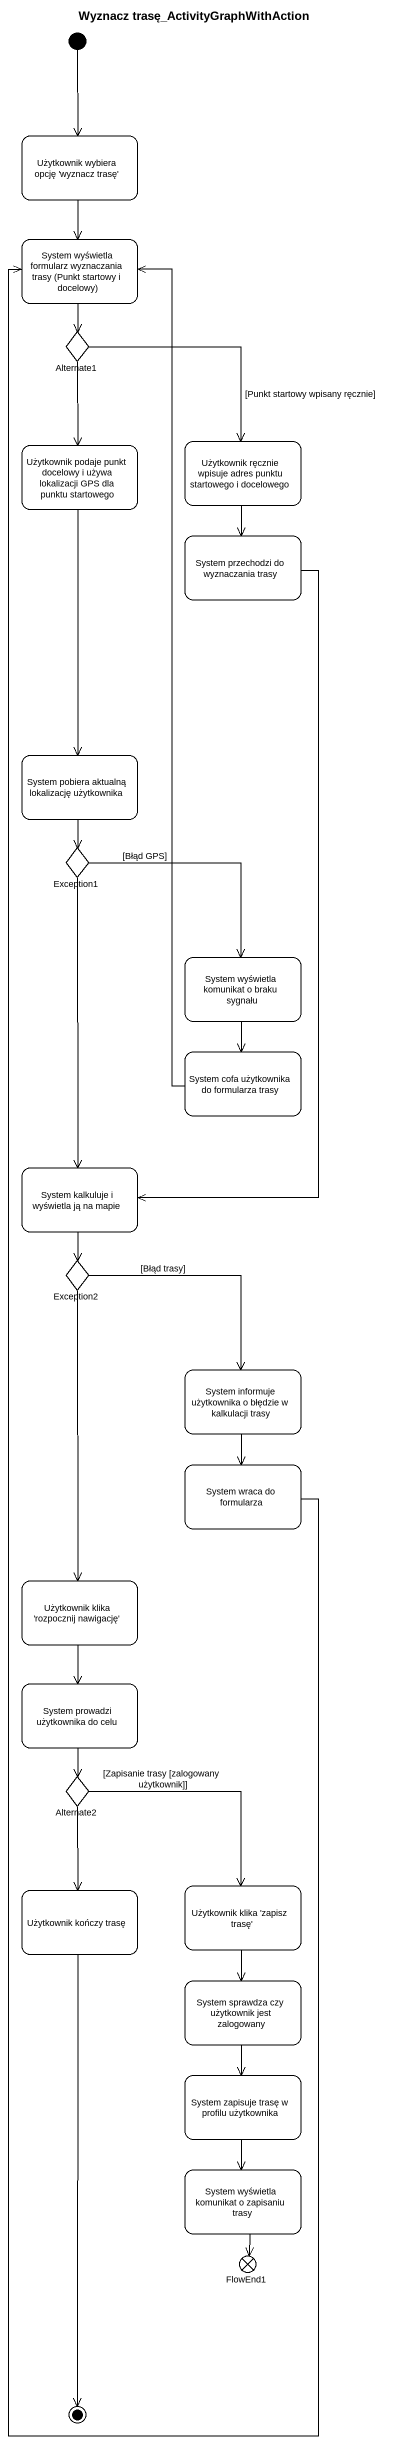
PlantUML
@startuml
title Wyznacz trasę_ActivityGraphWithAction
hide empty description
state "Użytkownik wybiera opcję 'wyznacz trasę'" as Użytkownik_wybiera_opcję
state "System wyświetla formularz wyznaczania trasy (Punkt startowy i docelowy)" as System_wyświetla_formularz
state Alternate1 <<choice>>
state "Użytkownik podaje punkt docelowy i używa lokalizacji GPS dla punktu startowego" as Użytkownik_podaje_punkt
state "Użytkownik ręcznie wpisuje adres punktu startowego i docelowego" as Użytkownik_ręcznie_wpisuje
state "System przechodzi do wyznaczania trasy" as System_przechodzi_do
state "System pobiera aktualną lokalizację użytkownika" as System_pobiera_aktualną
state Exception1 <<choice>>
state "System wyświetla komunikat o braku sygnału" as System_wyświetla_komunikat
state "System cofa użytkownika do formularza trasy" as System_cofa_użytkownika_do
state "System kalkuluje i wyświetla ją na mapie" as System_kalkuluje_i
state Exception2 <<choice>>
state "System informuje użytkownika o błędzie w kalkulacji trasy" as System_informuje
state "System wraca do formularza" as System_wraca_do_formularza
state "Użytkownik klika 'rozpocznij nawigację'" as Użytkownik_klika_rozpocznij
state "System prowadzi użytkownika do celu" as System_prowadzi_użytkownika
state Alternate2 <<choice>>
state "Użytkownik kończy trasę" as Użytkownik_kończy_trasę
state "Użytkownik klika 'zapisz trasę'" as Użytkownik_klika_zapisz
state "System sprawdza czy użytkownik jest zalogowany" as System_sprawdza_czy
state "System zapisuje trasę w profilu użytkownika" as System_zapisuje_trasę_w
state "System wyświetla komunikat o zapisaniu trasy" as System_wyświetla_komunikat_2
state FlowEnd1 <<end>>
[*] --> Użytkownik_wybiera_opcję
Użytkownik_wybiera_opcję --> System_wyświetla_formularz
System_wyświetla_formularz --> Alternate1
Alternate1 --> Użytkownik_podaje_punkt
Alternate1 --> Użytkownik_ręcznie_wpisuje : [Punkt startowy wpisany ręcznie]
Użytkownik_podaje_punkt --> System_pobiera_aktualną
Użytkownik_ręcznie_wpisuje --> System_przechodzi_do
System_przechodzi_do --> System_kalkuluje_i
System_pobiera_aktualną --> Exception1
Exception1 --> System_wyświetla_komunikat : [Błąd GPS]
Exception1 --> System_kalkuluje_i
System_wyświetla_komunikat --> System_cofa_użytkownika_do
System_cofa_użytkownika_do -up-> System_wyświetla_formularz
System_kalkuluje_i --> Exception2
Exception2 --> System_informuje : [Błąd trasy]
Exception2 --> Użytkownik_klika_rozpocznij
System_informuje --> System_wraca_do_formularza
System_wraca_do_formularza -up-> System_wyświetla_formularz
Użytkownik_klika_rozpocznij --> System_prowadzi_użytkownika
System_prowadzi_użytkownika --> Alternate2
Alternate2 --> Użytkownik_kończy_trasę
Alternate2 --> Użytkownik_klika_zapisz : [Zapisanie trasy [zalogowany użytkownik]]
Użytkownik_klika_zapisz --> System_sprawdza_czy
System_sprawdza_czy --> System_zapisuje_trasę_w
System_zapisuje_trasę_w --> System_wyświetla_komunikat_2
System_wyświetla_komunikat_2 --> FlowEnd1
Użytkownik_kończy_trasę --> [*]
@enduml
